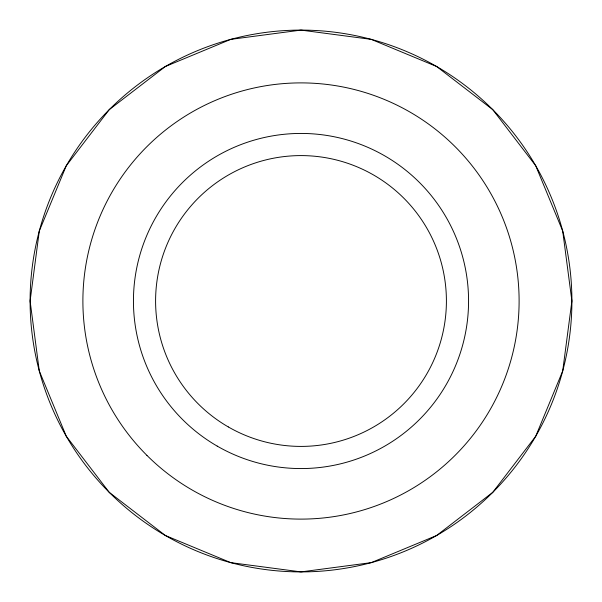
<?xml version="1.0" encoding="UTF-8"?>
<svg xmlns="http://www.w3.org/2000/svg" width="602" height="602" viewBox="0 0 602 602"><rect width="100%" height="100%" fill="white"/><g stroke="black" fill="none" stroke-linecap="round" stroke-linejoin="round"><path stroke-width="0.9" d="M39.296 231.01L30.1 301L39.296 370.99L66.28 436.254L109.263 492.376L165.362 535.494L230.762 562.637L301 571.9L371.238 562.637L436.638 535.494L492.737 492.376L535.72 436.254L562.704 370.99L571.9 301L562.704 231.01L535.72 165.746L492.737 109.624L436.638 66.506L371.238 39.363L301 30.1L230.762 39.363L165.362 66.506L109.263 109.624L66.28 165.746L39.296 231.01M217.217 446.112A167.567 167.567 0 0 0 468.567 301A167.567 167.567 0 0 0 217.217 155.888A167.567 167.567 0 0 0 217.217 446.112M146.918 455.375A218.112 218.112 0 0 0 511.73 357.249A218.112 218.112 0 0 0 244.352 90.375A218.112 218.112 0 0 0 146.918 455.375M228.293 426.923A145.406 145.406 0 0 0 446.406 301A145.406 145.406 0 0 0 228.293 175.077A145.406 145.406 0 0 0 228.293 426.923M109.534 492.647A270.9 270.9 0 0 0 562.704 370.99A270.9 270.9 0 0 0 230.762 39.363A270.9 270.9 0 0 0 109.534 492.647"/></g></svg>
